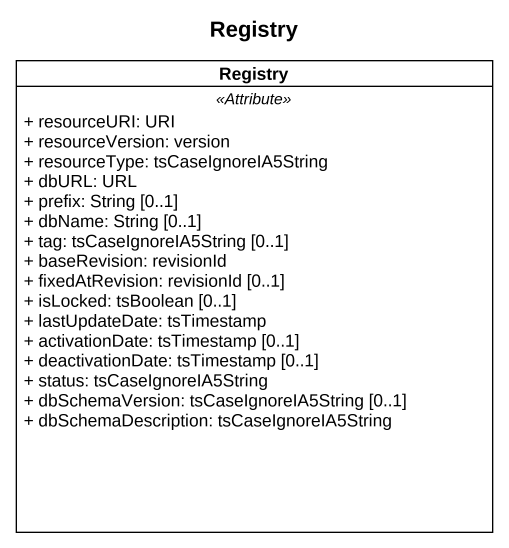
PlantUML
@startuml
title Registry
hide circle
hide empty members
skinparam classAttributeIconSize 0
class Registry #FFFFFF {
  .. <<Attribute>> ..
  + resourceURI: URI
  + resourceVersion: version
  + resourceType: tsCaseIgnoreIA5String
  + dbURL: URL
  + prefix: String [0..1]
  + dbName: String [0..1]
  + tag: tsCaseIgnoreIA5String [0..1]
  + baseRevision: revisionId
  + fixedAtRevision: revisionId [0..1]
  + isLocked: tsBoolean [0..1]
  + lastUpdateDate: tsTimestamp
  + activationDate: tsTimestamp [0..1]
  + deactivationDate: tsTimestamp [0..1]
  + status: tsCaseIgnoreIA5String
  + dbSchemaVersion: tsCaseIgnoreIA5String [0..1]
  + dbSchemaDescription: tsCaseIgnoreIA5String
}
@enduml
